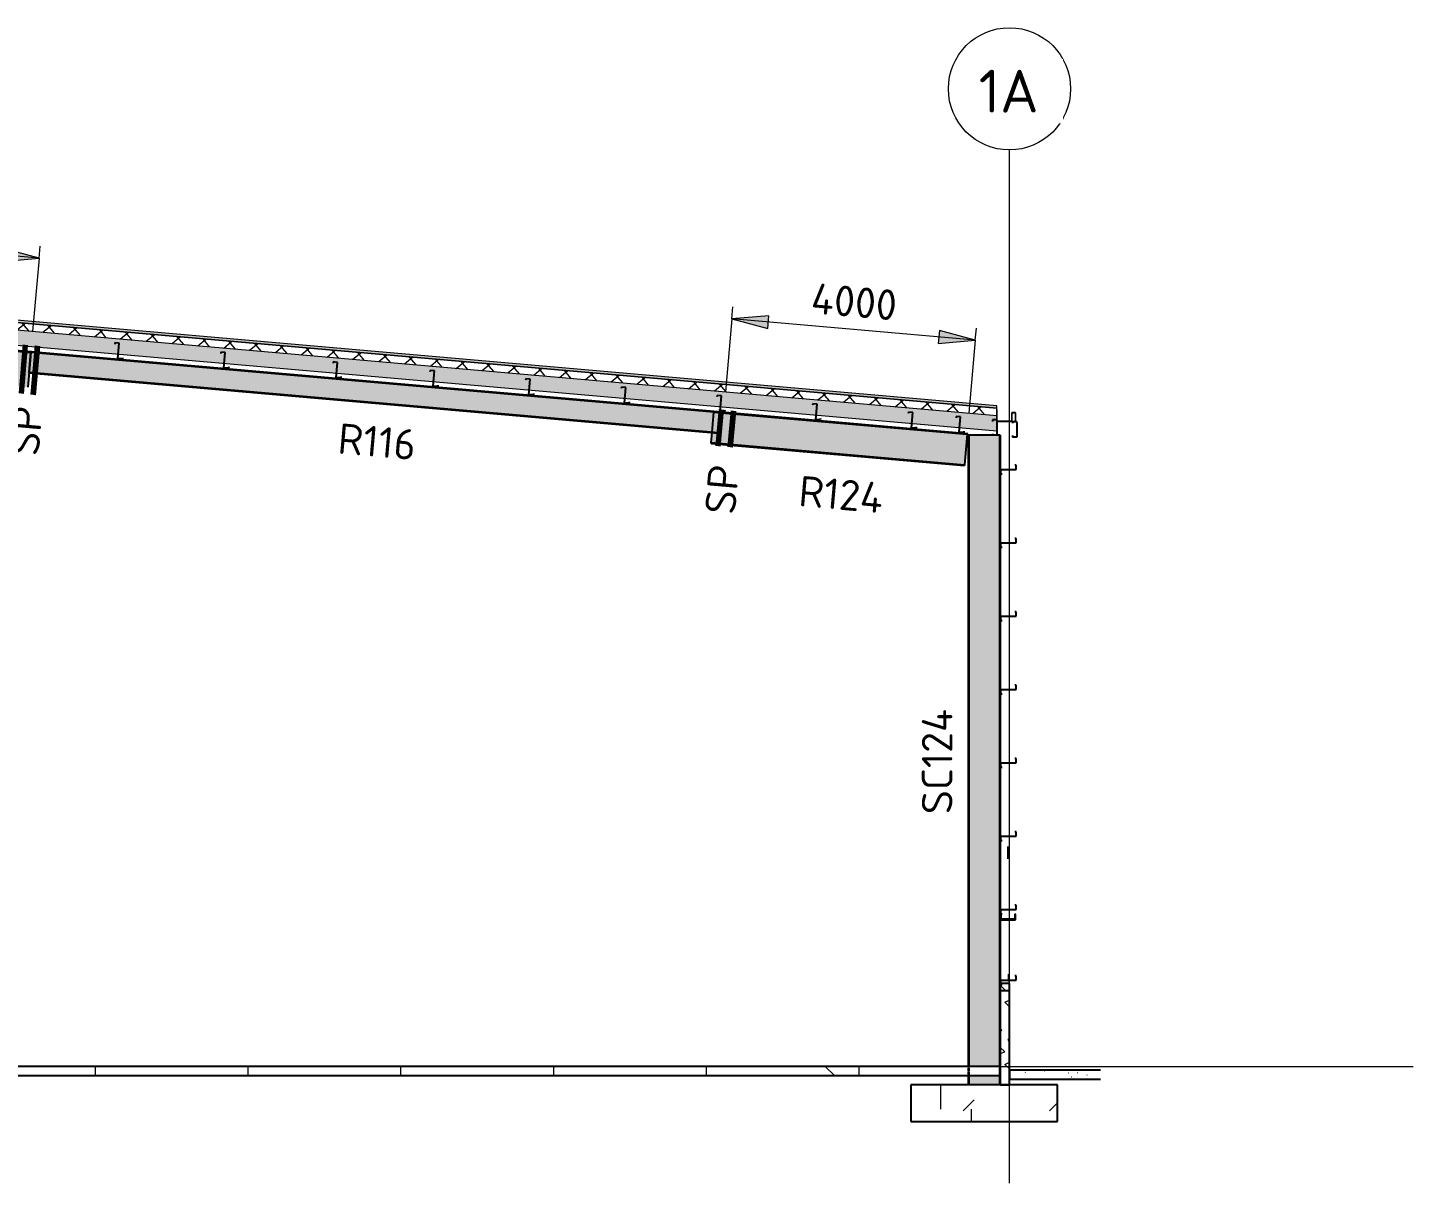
# Model space of a CAD drawing. Header units: millimetres. Extents: x 632 to 546626, y -3890 to 22200.
# Drawn here: x 176402 to 199078, y 3287 to 22200 of the extents above; entities that cross this region are included whole.
import ezdxf

# ---------------------------------------------------------------- set-up
doc = ezdxf.new("R2010")
doc.units = ezdxf.units.MM
for name, pattern in [('Dash', [7, 5, -2]), ('Hidden', [4, 3, -1]), ('Hidden Half', [3, 2, -1])]:
    doc.linetypes.add(name, pattern=pattern)
for name, color, linetype, lineweight in [('A-010-D_DIM', 211, 'Continuous', 13), ('A-010-D_DIM-200', 211, 'Continuous', 13), ('A-010-M_LINE', 90, 'Continuous', 13), ('A-200-M_WALL_EXT', 113, 'Continuous', 13), ('A-200-M_WALL_PAT', 111, 'Continuous', 13), ('A-200-MH_WALL', 110, 'Hidden', 13), ('A-230-H-FLOOR', 190, 'Continuous', 13), ('A-230-M_FLOOR', 192, 'Continuous', 13), ('A-270-M_ROOF', 132, 'Continuous', 13), ('S-160-M_FOUND', 171, 'Continuous', 13), ('S-160-MH_FOUND', 171, 'Hidden Half', 13), ('S-280-A_COLUMN', 171, 'Continuous', 18), ('S-280-A_STRUCT_FRAME', 2, 'Continuous', 18), ('S-280-M_COLUMN', 52, 'Continuous', 13), ('S-280-M_STRUCT_FRAME', 12, 'Continuous', 13), ('S-280-MH_COLUMN', 52, 'Hidden Half', 13), ('Z-000-T_TEXT', 131, 'Continuous', 25), ('Z-030-M_GRID', 191, 'Continuous', 13), ('Z-033_T_GRIDREF', 31, 'Continuous', 13), ('Z-230-A_LEVEL', 51, 'Continuous', 13)]:
    doc.layers.add(name, color=color, linetype=linetype, lineweight=lineweight)
doc.styles.add('ISOCPEUR_1', font='isocpeur.ttf', dxfattribs={"height": 700})
doc.styles.add('ISOCPEUR_2', font='isocpeur.ttf', dxfattribs={"height": 500})
doc.dimstyles.new('2_5___Arrow___Transparent', dxfattribs={"dimscale": 304.8, "dimtxt": 497.990588, "dimasz": 1.968504, "dimexe": 0.656168, "dimexo": 1.049869, "dimgap": 0.164042, "dimtad": 1, "dimdec": 0, "dimzin": 0, "dimdsep": 46, "dimtxsty": 'ISOCPEUR_2', "dimsah": 1, "dimcen": 0.09, "dimadec": 0, "dimazin": 0, "dimtfac": 1, "dimtdec": 4, "dimtix": 1, "dimtmove": 0, "dimatfit": 3, "dimfxl": 1, "dimtvp": 1, "dimtolj": 1, "dimtzin": 0, "dimlwd": 18, "dimlwe": 18, "dimarcsym": 2})
pattern_1 = [(50, (177508.74, 0), (728.737, -63.756), [76.2, -838.2]), (355, (177508.74, 0), (-140.97, 764.228), [60.96, -670.56]), (100.451, (177569.5, -5.3), (587.77, 700.467), [64.76, -712.36]), (46.184, (177508.7, 203.2), (1084.316, -168.17), [114.3, -1257.3]), (96.636, (177599.1, 189.2), (949.61, 989.71), [97.14, -1068.54]), (351.184, (177508.7, 203.2), (949.62, 989.7), [91.44, -1005.84]), (21, (177610.34, 152.4), (606.458, -409.06), [76.2, -838.2]), (326, (177610.34, 152.4), (247.208, 736.753), [60.96, -670.56]), (71.451, (177660.9, 118.3), (853.668, 327.685), [64.76, -712.36]), (37.5, (177508.74, 0), (12.3547, 338.22), [6.706, -655.726, 6.706, -674.014, -673.1]), (37.5, (177508.74, 0), (12.3547, 338.22), [-1343.152, 6.706, -666.394]), (7.5, (177508.74, 0), (267.279, 400.722), [6.706, -381.406, 6.706, -640.486, -256.54]), (7.5, (177508.74, 0), (267.279, 400.722), [-1035.304, 6.706, -249.834]), (327.5, (177282.17, 0), (542.3633, -22.9153), [6.706, -247.294, 6.706, -785.774, -1051.56]), (327.5, (177282.17, 0), (542.3633, -22.9153), [-1046.48, 6.706, -1044.854]), (317.5, (177180.57, 0), (592.517, 101.707), [6.706, -323.494, 6.706, -519.582, -746.76]), (317.5, (177180.57, 0), (592.517, 101.707), [-856.488, 6.706, -740.054])]

# ---------------------------------------------------------------- blocks, each defined once
blk = doc.blocks.new('Ridge Capping - Ridge Capping-1882401-S6_501-SECTION A3')
at = {"layer": 'A-270-M_ROOF', "lineweight": 5, "transparency": 33554432}
blk.add_hatch(color=253, dxfattribs=at).paths.add_polyline_path([(4557998, 17716), (4558305, 17743), (4558612, 17716), (4558604, 17720), (4558293, 17745), (4558005, 17720)])
at = {"layer": 'A-270-M_ROOF', "color": 53, "lineweight": 5}
for p, q in [((4557998, 17716), (4558305, 17743)), ((4558005, 17720), (4557998, 17716)), ((4558305, 17746), (4558005, 17720)), ((4558604, 17720), (4558305, 17746)), ((4558305, 17743), (4558612, 17716)), ((4558612, 17716), (4558604, 17720))]:
    blk.add_line(p, q, dxfattribs=at)
blk = doc.blocks.new('25021-APA-ZZ-ZZ-M3-AR-000001_V3_rvt-3-S6_501-SECTION A3')
at = {"layer": 'A-270-M_ROOF', "transparency": 33554432}
for color, points in [(9, [(4578096, 15971), (4578096, 16011), (4558293, 17742), (4538514, 16011), (4538514, 15971), (4558305, 17703), (4577108, 16057)]), (253, [(4538228, 15749), (4538232, 15753), (4538209, 15766), (4538209, 15900), (4538264, 15900), (4538264, 15755), (4538514, 15755), (4538514, 15955), (4538509, 15955), (4538509, 15760), (4538269, 15760), (4538269, 15905), (4538204, 15905), (4538204, 15764)]), (253, [(4578381, 15748), (4578406, 15763), (4578406, 15904), (4578341, 15904), (4578341, 15759), (4578101, 15759), (4578101, 15954), (4578096, 15954), (4578096, 15754), (4578346, 15754), (4578346, 15899), (4578401, 15899), (4578401, 15766), (4578377, 15752)])]:
    blk.add_hatch(color=color, dxfattribs=at).paths.add_polyline_path(points)
at = {"layer": 'A-270-M_ROOF', "lineweight": 5}
h = blk.add_hatch(dxfattribs=at)
h.set_pattern_fill('FP_12', angle=-135, style=0, pattern_type=2)
h.set_pattern_definition([(40, (4563344.53, -4e-06), (-192.8363, 229.8133), []), (130, (4563344.53, -4e-06), (-229.8133, -192.8363), [])])
h.paths.add_polyline_path([(4538514, 15851), (4558305, 17582), (4578096, 15851), (4578096, 15971), (4558293, 17701), (4538514, 15971)])
at = {"layer": 'A-270-M_ROOF', "lineweight": 5, "transparency": 33554432}
blk.add_hatch(color=254, dxfattribs=at).paths.add_polyline_path([(4538514, 15600), (4558305, 17331), (4578096, 15600), (4578096, 15851), (4558293, 17581), (4538514, 15851)])
at = {"layer": 'A-270-M_ROOF', "color": 53, "lineweight": 5}
for p, q in [((4558305, 17743), (4538514, 16011)), ((4558305, 17703), (4538514, 15971)), ((4538514, 15971), (4558305, 17703)), ((4578096, 16011), (4558305, 17743)), ((4578096, 15971), (4558305, 17703)), ((4558305, 17703), (4578096, 15971)), ((4538514, 15851), (4558305, 17582)), ((4558305, 17582), (4578096, 15851)), ((4538514, 15600), (4558305, 17331)), ((4558305, 17331), (4578096, 15600)), ((4538204, 15905), (4538204, 15764)), ((4538269, 15905), (4538204, 15905)), ((4538209, 15766), (4538209, 15900)), ((4538209, 15900), (4538264, 15900)), ((4538264, 15900), (4538264, 15755)), ((4538269, 15760), (4538269, 15905)), ((4538514, 15955), (4538509, 15955)), ((4538509, 15955), (4538509, 15760)), ((4538514, 16011), (4538514, 15971)), ((4538514, 15971), (4538514, 15600)), ((4538514, 15755), (4538514, 15955)), ((4578096, 15971), (4578096, 16011)), ((4578096, 15600), (4578096, 15971)), ((4578101, 15954), (4578096, 15954)), ((4578096, 15954), (4578096, 15754)), ((4578101, 15759), (4578101, 15954)), ((4578406, 15904), (4578341, 15904)), ((4578341, 15904), (4578341, 15759)), ((4578346, 15754), (4578346, 15899)), ((4578346, 15899), (4578401, 15899)), ((4578401, 15899), (4578401, 15766)), ((4578406, 15763), (4578406, 15904)), ((4538204, 15764), (4538228, 15749)), ((4538232, 15753), (4538209, 15766)), ((4538228, 15749), (4538232, 15753)), ((4538264, 15755), (4538514, 15755)), ((4538509, 15760), (4538269, 15760)), ((4578096, 15754), (4578346, 15754)), ((4578341, 15759), (4578101, 15759)), ((4578401, 15766), (4578377, 15752)), ((4578377, 15752), (4578381, 15748)), ((4578381, 15748), (4578406, 15763))]:
    blk.add_line(p, q, dxfattribs=at)
blk.add_blockref('Ridge Capping - Ridge Capping-1882401-S6_501-SECTION A3', (0, 0), dxfattribs=at)
blk = doc.blocks.new('NRP_Framing-Steel-Purlin C - G946 - EC250-24-4105986-S6_501-SECTION A3')
at = {"layer": 'S-280-M_STRUCT_FRAME', "color": 1, "lineweight": 25}
blk.add_line((4578280, 8800), (4578280, 8597), dxfattribs=at)
blk.add_line((4578280, 8800), (4578280, 8597), dxfattribs=at)
blk = doc.blocks.new('NRP_Framing-Steel-PFC - B308 - 250PFC-4014865-S6_501-SECTION A3')
at = {"layer": 'S-280-M_STRUCT_FRAME', "linetype": 'Dash', "lineweight": 25}
blk.add_hatch(color=256, dxfattribs=at).paths.add_polyline_path([(4578405, 7600), (4578405, 7690), (4578390, 7690), (4578390, 7608), (4578170, 7608), (4578170, 7690), (4578155, 7690), (4578155, 7600)])
at = {"layer": 'S-280-M_STRUCT_FRAME', "lineweight": 25}
for p, q in [((4578170, 7690), (4578155, 7690)), ((4578155, 7690), (4578155, 7600)), ((4578155, 7600), (4578405, 7600)), ((4578170, 7608), (4578170, 7690)), ((4578390, 7608), (4578170, 7608)), ((4578405, 7690), (4578390, 7690)), ((4578390, 7690), (4578390, 7608)), ((4578405, 7600), (4578405, 7690))]:
    blk.add_line(p, q, dxfattribs=at)
blk = doc.blocks.new('NRP_Framing-Steel-Purlin C - G946 - EC250-24-4111447-S6_501-SECTION A3')
at = {"layer": 'S-280-M_STRUCT_FRAME', "color": 1, "lineweight": 25}
for p, q in [((4578354, 15751), (4578354, 15727)), ((4578427, 15751), (4578354, 15751)), ((4578427, 15751), (4578427, 15501)), ((4578354, 15525), (4578354, 15501)), ((4578427, 15501), (4578354, 15501))]:
    blk.add_line(p, q, dxfattribs=at)
blk = doc.blocks.new('NRP_Framing-Steel-Purlin Z - G914 - EZ250-15-4112850-S6_501-SECTION A3')
at = {"layer": 'S-280-M_STRUCT_FRAME', "color": 150, "lineweight": 25}
for p, q in [((4578165, 14969), (4578415, 14969)), ((4578165, 14893), (4578165, 14969)), ((4578165, 14969), (4578415, 14969)), ((4578165, 14893), (4578165, 14969)), ((4578415, 15040), (4578395, 15040)), ((4578415, 15040), (4578395, 15040)), ((4578415, 14969), (4578415, 15040)), ((4578415, 14969), (4578415, 15040)), ((4578184, 14893), (4578165, 14893)), ((4578184, 14893), (4578165, 14893))]:
    blk.add_line(p, q, dxfattribs=at)
blk = doc.blocks.new('NRP_Framing-Steel-Purlin Z - G914 - EZ250-15-4130036-S6_501-SECTION A3')
at = {"layer": 'S-280-M_STRUCT_FRAME', "color": 150, "lineweight": 25}
blk.add_line((4578290, 6710), (4578290, 6589), dxfattribs=at)
blk = doc.blocks.new('NRP_Foundation-Pad Footing Fibre _v2_ - PF2 -2400 x 2000 x 600d-V34-S6_501-SECTION A3')
at = {"layer": 'S-160-M_FOUND'}
h = blk.add_hatch(dxfattribs=at)
h.set_pattern_fill('FP_15', color=256, style=0, pattern_type=2)
h.set_pattern_definition([(45, (4563344.5, 0), (-1414.214, 0), [750, -3000]), (45, (4564344.5, 1000), (-1414.214, 0), [750, -3000]), (45, (4565344.5, -300), (-1414.214, 0), [250, -2000]), (90, (4565344.53, 500), (-500, 500), [500, -2000]), (315, (4565344.5, 1000), (0, 2828.43), [500, -3000]), (0, (4564344.5, 1000), (2000, 2000), [300, -1000]), (0, (4561844.5, 2000), (2000, 2000), [300, -2000])])
h.paths.add_polyline_path([(4579091, 4300), (4579091, 4900), (4576691, 4900), (4576691, 4300)])
at = {"layer": 'S-160-M_FOUND', "lineweight": 25}
for p, q in [((4579091, 4900), (4576691, 4900)), ((4576691, 4900), (4576691, 4300)), ((4579091, 4300), (4579091, 4900)), ((4576691, 4300), (4579091, 4300))]:
    blk.add_line(p, q, dxfattribs=at)
blk = doc.blocks.new('NRP_Framing-Steel-Purlin Z - P916 - EZ250-24-V38-S6_501-SECTION A3')
at = {"layer": 'S-280-M_STRUCT_FRAME', "color": 1, "lineweight": 25}
for p, q in [((4567236, 16708), (4567236, 16707)), ((4567236, 16708), (4567236, 16707)), ((4567298, 16598), (4567298, 16598)), ((4567364, 16489), (4567364, 16488)), ((4567364, 16489), (4567364, 16488))]:
    blk.add_line(p, q, dxfattribs=at)
at = {"layer": 'S-280-M_STRUCT_FRAME', "color": 1, "linetype": 'Dash', "lineweight": 25}
blk.add_line((4567298, 16598), (4567298, 16598), dxfattribs=at)
blk = doc.blocks.new('NRP_Framing-Steel-Purlin Z - P915 - EZ250-19-V40-S6_501-SECTION A3')
at = {"layer": 'S-280-M_STRUCT_FRAME', "color": 92, "lineweight": 25}
for p, q in [((4567238, 16729), (4567236, 16708)), ((4567238, 16729), (4567236, 16708)), ((4567309, 16723), (4567238, 16729)), ((4567309, 16723), (4567238, 16729)), ((4567287, 16474), (4567309, 16723)), ((4567287, 16474), (4567309, 16723)), ((4567298, 16599), (4567298, 16599)), ((4567362, 16467), (4567287, 16474)), ((4567362, 16467), (4567287, 16474)), ((4567364, 16488), (4567362, 16467)), ((4567364, 16488), (4567362, 16467))]:
    blk.add_line(p, q, dxfattribs=at)
at = {"layer": 'S-280-M_STRUCT_FRAME', "color": 92, "linetype": 'Dash', "lineweight": 25}
blk.add_line((4567298, 16599), (4567298, 16599), dxfattribs=at)
blk = doc.blocks.new('NRP_Framing-Steel-Purlin Z - P914 - EZ250-15-V43-S6_501-SECTION A3')
at = {"layer": 'S-280-M_STRUCT_FRAME', "color": 150, "lineweight": 25}
blk.add_line((4558517, 17367), (4558517, 17367), dxfattribs=at)
at = {"layer": 'S-280-M_STRUCT_FRAME', "color": 150, "linetype": 'Dash', "lineweight": 25}
blk.add_line((4558517, 17367), (4558517, 17367), dxfattribs=at)
blk = doc.blocks.new('NRP_Framing-Steel-Purlin Z - P914 - EZ250-15-V44-S6_501-SECTION A3')
at = {"layer": 'S-280-M_STRUCT_FRAME', "color": 150, "lineweight": 25}
for p, q in [((4558457, 17497), (4558456, 17477)), ((4558457, 17497), (4558456, 17477)), ((4558528, 17491), (4558457, 17497)), ((4558528, 17491), (4558457, 17497)), ((4558506, 17242), (4558528, 17491)), ((4558506, 17242), (4558528, 17491)), ((4558582, 17236), (4558506, 17242)), ((4558582, 17236), (4558506, 17242)), ((4558517, 17367), (4558517, 17367)), ((4558584, 17255), (4558582, 17236)), ((4558584, 17255), (4558582, 17236))]:
    blk.add_line(p, q, dxfattribs=at)
at = {"layer": 'S-280-M_STRUCT_FRAME', "color": 150, "linetype": 'Dash', "lineweight": 25}
blk.add_line((4558517, 17367), (4558517, 17367), dxfattribs=at)
blk = doc.blocks.new('NRP_Framing-Steel-Purlin C - P946 - EC250-24-4032700-S6_501-SECTION A3')
at = {"layer": 'S-280-M_STRUCT_FRAME', "color": 1, "lineweight": 25}
for p, q in [((4578027, 15780), (4578027, 15756)), ((4578100, 15780), (4578027, 15780)), ((4578079, 15655), (4578079, 15655)), ((4578100, 15780), (4578100, 15530)), ((4578027, 15554), (4578027, 15530)), ((4578100, 15530), (4578027, 15530))]:
    blk.add_line(p, q, dxfattribs=at)
at = {"layer": 'S-280-M_STRUCT_FRAME', "color": 1, "linetype": 'Dash', "lineweight": 25}
blk.add_line((4578079, 15655), (4578079, 15655), dxfattribs=at)
blk = doc.blocks.new('NRP_Framing-Steel-Purlin Z - G914 - EZ250-15-4130023-S6_501-SECTION A3')
at = {"layer": 'S-280-M_STRUCT_FRAME', "color": 150, "lineweight": 25}
for p, q in [((4578165, 6609), (4578415, 6609)), ((4578165, 6558), (4578165, 6609)), ((4578415, 6680), (4578395, 6680)), ((4578415, 6609), (4578415, 6680))]:
    blk.add_line(p, q, dxfattribs=at)
at = {"layer": 'S-280-M_STRUCT_FRAME', "color": 150, "linetype": 'Dash', "lineweight": 25}
for p, q in [((4578165, 6533), (4578165, 6558)), ((4578184, 6533), (4578165, 6533))]:
    blk.add_line(p, q, dxfattribs=at)
blk = doc.blocks.new('Grid - NRP_Grid-Head-320187-S6_501-SECTION A3')
at = {"layer": 'Z-033_T_GRIDREF'}
blk.add_circle((4578305, 21200), 1000, dxfattribs=at)
blk = doc.blocks.new('DIMBLOCK8-S6_501-SECTION A3')
at = {"layer": 'A-010-D_DIM-200', "lineweight": 18}
for points in [[(187926, 17434), (188514, 17277), (188533, 17487)], [(191910, 17086), (191322, 17243), (191303, 17032)]]:
    blk.add_hatch(color=256, dxfattribs=at).paths.add_polyline_path(points)
for p, q in [((187926, 17434), (187943, 17633)), ((188533, 17487), (187926, 17434)), ((188514, 17277), (188533, 17487)), ((187926, 17434), (187821, 16238)), ((191910, 17086), (187926, 17434)), ((187926, 17434), (188514, 17277)), ((191322, 17243), (191303, 17032)), ((191910, 17086), (191322, 17243)), ((191910, 17086), (191928, 17285)), ((191303, 17032), (191910, 17086)), ((191910, 17086), (191806, 15889))]:
    blk.add_line(p, q, dxfattribs=at)
at = {"layer": 'A-010-D_DIM-200', "color": 0, "lineweight": 18, "insert": (189249, 18024), "char_height": 500, "width": 1758.29, "attachment_point": 1, "rotation": 355, "line_spacing_factor": 1.149209, "style": 'ISOCPEUR_2'}
blk.add_mtext('4000', dxfattribs=at)
blk = doc.blocks.new('DIMBLOCK11-S6_501-SECTION A3')
at = {"layer": 'A-010-D_DIM-200', "lineweight": 18}
for points in [[(172602, 18775), (173191, 18617), (173209, 18828)], [(176587, 18426), (175998, 18584), (175980, 18373)]]:
    blk.add_hatch(color=256, dxfattribs=at).paths.add_polyline_path(points)
for p, q in [((172602, 18775), (172620, 18974)), ((173209, 18828), (172602, 18775)), ((173191, 18617), (173209, 18828)), ((172602, 18775), (172497, 17579)), ((176587, 18426), (172602, 18775)), ((172602, 18775), (173191, 18617)), ((176587, 18426), (176604, 18625)), ((175998, 18584), (175980, 18373)), ((175980, 18373), (176587, 18426)), ((176587, 18426), (175998, 18584)), ((176587, 18426), (176482, 17230))]:
    blk.add_line(p, q, dxfattribs=at)
at = {"layer": 'A-010-D_DIM-200', "color": 0, "lineweight": 18, "insert": (173926, 19365), "char_height": 500, "width": 1758.29, "attachment_point": 1, "rotation": 355, "line_spacing_factor": 1.149209, "style": 'ISOCPEUR_2'}
blk.add_mtext('4000', dxfattribs=at)
blk = doc.blocks.new('NRP_Splice _v3_ - NRP_Splice-3927024-S6_501-SECTION A3')
at = {"layer": 'Z-000-T_TEXT', "lineweight": 70}
for p, q in [((4573586, 15949), (4573534, 15351)), ((4573586, 15949), (4573534, 15351)), ((4573786, 15931), (4573733, 15334)), ((4573733, 15334), (4573786, 15931))]:
    blk.add_line(p, q, dxfattribs=at)
blk = doc.blocks.new('NRP_Splice _v3_ - NRP_Splice-3927285-S6_501-SECTION A3')
at = {"layer": 'Z-000-T_TEXT', "lineweight": 70}
for p, q in [((4562198, 17008), (4562129, 16212)), ((4562198, 17008), (4562129, 16212)), ((4562398, 16991), (4562328, 16194)), ((4562328, 16194), (4562398, 16991))]:
    blk.add_line(p, q, dxfattribs=at)

msp = doc.modelspace()

# ---------------------------------------------------------------- hatches: boundary and pattern name
at = {"layer": 'A-200-M_WALL_PAT'}
h = msp.add_hatch(dxfattribs=at)
h.set_pattern_fill('FP_17', color=250, angle=116.56505, style=0, pattern_type=2)
h.set_pattern_definition([(296.565, (177762.74, 152.4), (5e-05, 1016), [113.59, -2158.253]), (33.69, (177813.5, 50.8), (7e-05, 1016), [183.16, -3480.08]), (33.69, (178829.5, 50.8), (7e-05, 1016), [183.16, -3480.08]), (33.69, (179845.5, 50.8), (7e-05, 1016), [183.16, -3480.08]), (116.565, (177965.94, 152.4), (5e-05, 1016), [113.59, -2158.253]), (213.69, (177915.1, 254), (7e-05, 1016), [183.16, -3480.08]), (213.69, (178931.1, 254), (7e-05, 1016), [183.16, -3480.08]), (213.69, (179947.1, 254), (7e-05, 1016), [183.16, -3480.08]), (26.565, (178169.1, 152.4), (5e-05, 1016), [227.19, -2044.66]), (26.565, (179185.1, 152.4), (5e-05, 1016), [227.19, -2044.66]), (270, (178372.3, 254), (1016, 0.0009), [101.6, -914.4]), (225, (178372.34, 152.4), (-0.002, 1016), [143.684, -1293.16]), (135, (178270.74, 50.8), (-0.0009, 1016), [143.684, -1293.16]), (288.435, (177965.94, 457.2), (-0.002, 1015.9997), [160.644, -3052.23]), (18.435, (178016.7, 304.8), (-0.002, 1016), [160.64, -3052.23]), (18.435, (179032.7, 304.8), (-0.002, 1016), [160.64, -3052.23]), (18.435, (180048.7, 304.8), (-0.002, 1016), [160.64, -3052.23]), (135, (178169.14, 355.6), (-0.0009, 1016), [143.684, -1293.16]), (180, (178067.5, 457.2), (0.0009, -1016), [101.6, -914.4]), (251.565, (177711.94, 711.2), (0.0004, 1015.9997), [160.644, -3052.23]), (315, (177661.14, 558.8), (-0.0009, 1016), [143.684, -1293.157]), (71.565, (177762.74, 457.2), (0.0004, 1015.9997), [160.644, -3052.23]), (135, (177813.54, 609.6), (-0.0009, 1016), [143.684, -1293.157]), (225, (178118.34, 711.2), (-0.002, 1016), [143.684, -1293.16]), (123.69, (178016.74, 609.6), (7e-05, 1016), [183.16, -3480.08]), (123.69, (179032.74, 609.6), (7e-05, 1016), [183.16, -3480.08]), (26.565, (177915.1, 762), (5e-05, 1016), [113.59, -2158.25]), (26.565, (178931.1, 762), (5e-05, 1016), [113.59, -2158.25]), (315, (178016.74, 812.8), (-0.0009, 1016), [143.684, -1293.16]), (213.69, (178473.9, 965.2), (7e-05, 1016), [183.16, -3480.08]), (213.69, (179489.9, 965.2), (7e-05, 1016), [183.16, -3480.08]), (213.69, (180505.9, 965.2), (7e-05, 1016), [183.16, -3480.08]), (296.565, (178321.54, 863.6), (5e-05, 1016), [113.59, -2158.253]), (45, (178372.34, 762), (-0.0009, 1016), [143.684, -1293.16]), (90, (178473.9, 863.6), (-1016, -0.0009), [101.6, -914.4]), (213.69, (178016.7, 1016), (7e-05, 1016), [183.16, -3480.08]), (213.69, (179032.7, 1016), (7e-05, 1016), [183.16, -3480.08]), (213.69, (180048.7, 1016), (7e-05, 1016), [183.16, -3480.08]), (315, (177864.34, 914.4), (-0.0009, 1016), [71.84, -1365]), (26.565, (177915.1, 863.6), (5e-05, 1016), [113.59, -2158.25]), (26.565, (178931.1, 863.6), (5e-05, 1016), [113.59, -2158.25]), (90, (178016.7, 914.4), (-1016, -0.0009), [101.6, -914.4]), (333.435, (177610.3, 965.2), (-0.002, 1016), [113.59, -2158.25]), (333.435, (178626.3, 965.2), (-0.002, 1016), [113.59, -2158.25]), (243.435, (177711.94, 914.4), (-0.002, 1016), [113.59, -2158.253]), (161.565, (177661.1, 812.8), (0.0004, 1016), [160.64, -3052.23]), (161.565, (178677.1, 812.8), (0.0004, 1016), [160.64, -3052.23]), (161.565, (179693.1, 812.8), (0.0004, 1016), [160.64, -3052.23]), (45, (177508.74, 863.6), (-0.0009, 1016), [143.684, -1293.157]), (26.565, (177559.5, -9e-05), (5e-05, 1016), [113.59, -2158.25]), (26.565, (178575.5, -0.0001), (5e-05, 1016), [113.59, -2158.25]), (116.565, (177661.14, 50.8), (5e-05, 1016), [113.59, -2158.253]), (206.565, (177610.3, 152.4), (5e-05, 1016), [113.59, -2158.25]), (206.565, (178626.3, 152.4), (5e-05, 1016), [113.59, -2158.25]), (296.565, (177508.74, 101.6), (5e-05, 1016), [113.59, -2158.253]), (14.036, (178270.7, 457.2), (0.003, 1016), [209.45, -3979.62]), (14.036, (179286.7, 457.2), (0.003, 1016), [209.45, -3979.62]), (14.036, (180302.7, 457.2), (0.003, 1016), [209.45, -3979.62]), (14.036, (181318.7, 457.2), (0.003, 1016), [209.45, -3979.62]), (135, (178473.94, 508), (-0.0009, 1016), [143.684, -1293.16]), (198.435, (178372.3, 609.6), (-0.002, 1016), [160.64, -3052.23]), (198.435, (179388.3, 609.6), (-0.002, 1016), [160.64, -3052.23]), (198.435, (180404.3, 609.6), (-0.002, 1016), [160.64, -3052.23]), (296.565, (178219.94, 558.8), (5e-05, 1016), [113.59, -2158.253]), (333.435, (177559.5, 304.8), (-0.002, 1016), [113.59, -2158.25]), (333.435, (178575.5, 304.8), (-0.002, 1016), [113.59, -2158.25]), (45, (177661.14, 254), (-0.0009, 1016), [71.84, -1365]), (116.565, (177711.94, 304.8), (5e-05, 1016), [113.59, -2158.253]), (225, (177661.14, 406.4), (-0.002, 1016), [143.684, -1293.157])])
h.paths.add_polyline_path([(192468.8, 4900), (192468.8, 6558.2), (192318.8, 6558.2), (192318.8, 4900)])
at = {"layer": 'A-230-H-FLOOR'}
h = msp.add_hatch(dxfattribs=at)
h.set_pattern_fill('FP_15', color=256, style=0, pattern_type=2)
h.set_pattern_definition([(45, (177508.7, 0), (-1414.214, 0), [750, -3000]), (45, (178508.7, 1000), (-1414.214, 0), [750, -3000]), (45, (179508.7, -300), (-1414.214, 0), [250, -2000]), (90, (179508.74, 500), (-500, 500), [500, -2000]), (315, (179508.7, 1000), (0, 2828.43), [500, -3000]), (0, (178508.7, 1000), (2000, 2000), [300, -1000]), (0, (176008.7, 2000), (2000, 2000), [300, -2000])])
h.paths.add_polyline_path([(188584.2, 5050), (192318.8, 5050), (192318.8, 5200), (152618.8, 5200), (152618.8, 5050), (183208.5, 5050)])
h = msp.add_hatch(dxfattribs=at)
h.set_pattern_fill('FP_16', color=256, style=0, pattern_type=2)
h.set_pattern_definition(pattern_1)
h.paths.add_polyline_path([(193959.8, 5140), (192468.8, 5140), (192468.8, 4990), (193959.8, 4990)])
h = msp.add_hatch(dxfattribs=at)
h.set_pattern_fill('FP_16', color=256, style=0, pattern_type=2)
h.set_pattern_definition(pattern_1)
h.paths.add_polyline_path([(193959.8, 5140), (192468.8, 5140), (192468.8, 4990), (193959.8, 4990)])
at = {"layer": 'S-280-M_COLUMN', "lineweight": 5}
h = msp.add_hatch(color=256, dxfattribs=at)
h.paths.add_polyline_path([(191803.8, 4900), (191803.8, 5050), (191790.6, 5050), (191790.6, 4900)])
h.paths.add_polyline_path([(191790.6, 5200), (191803.8, 5200), (191803.8, 15532.3), (191790.6, 15532.3), (191790.6, 6891.8)])
h = msp.add_hatch(color=256, dxfattribs=at)
h.paths.add_polyline_path([(191810.8, 4900), (191817.8, 4900), (191817.8, 5050), (191803.8, 5050), (191805.7, 4900), (191809.8, 4900)])
h.paths.add_polyline_path([(191808.1, 5200), (191817.8, 5200), (191817.8, 15532.3), (191803.8, 15532.3), (191805.7, 5200), (191806.3, 5200)])
h = msp.add_hatch(color=256, dxfattribs=at)
h.paths.add_polyline_path([(192291.6, 4900), (192291.6, 5050), (191817.8, 5050), (191817.8, 4900)])
h.paths.add_polyline_path([(191817.8, 5200), (192291.6, 5200), (192291.6, 15532.3), (191817.8, 15532.3), (191817.8, 6891.8)])
h = msp.add_hatch(color=256, dxfattribs=at)
h.paths.add_polyline_path([(192303.1, 4900), (192305.6, 4900), (192303.7, 5050), (192291.6, 5050), (192291.6, 4900), (192301.5, 4900)])
h.paths.add_polyline_path([(192301.2, 5200), (192305.6, 5200), (192303.3, 15532.3), (192291.6, 15532.3), (192291.9, 5200), (192301.1, 5200)])
h = msp.add_hatch(color=256, dxfattribs=at)
h.paths.add_polyline_path([(192318.8, 4900), (192318.8, 5050), (192305.6, 5050), (192305.6, 4900)])
h.paths.add_polyline_path([(192318.8, 5200), (192318.8, 15532.3), (192305.6, 15532.3), (192305.6, 5200)])
at = {"layer": 'S-280-M_STRUCT_FRAME', "lineweight": 5}
for points in [[(176452, 16886.4), (176453.3, 16901.2), (172468.8, 17249.8), (172468.8, 17234.9), (175145, 17000.8)], [(176402.1, 16316.2), (176452, 16886.4), (172468.8, 17234.9), (172468.8, 16660.3), (175145, 16426.2)], [(187602.7, 15582.1), (187631.4, 15913.5), (176452.8, 16891.5), (176423.8, 16560.2), (187587.6, 15583.4)], [(187631.7, 15913.5), (187631.4, 15923.2), (176453.6, 16901.1), (176453.3, 16891.4), (187631.4, 15913.5)], [(187700.9, 15563.8), (187701.7, 15573.5), (176423.8, 16560.2), (176422.9, 16550.5), (187631.4, 15569.9)], [(191734.8, 15047.3), (191778.5, 15547.1), (187631.4, 15910), (187602.7, 15582.1), (187701.7, 15573.5), (187700.9, 15563.8), (187601.8, 15572.5), (187587.6, 15410.1), (191272, 15087.7)], [(191778.5, 15547.1), (191779.7, 15560.3), (187632.5, 15923.1), (187631.4, 15910), (191272, 15591.5)], [(191733.6, 15034.1), (191734.8, 15047.3), (187587.6, 15410.1), (187586.5, 15396.9), (191272, 15074.5)]]:
    msp.add_hatch(color=256, dxfattribs=at).paths.add_polyline_path(points)

# ---------------------------------------------------------------- linework, layer by layer
at = {"layer": 'A-010-M_LINE', "lineweight": 25}
for p, q in [((176453.5, 16901.2), (176454.4, 16911.1)), ((187792.2, 15909.2), (187793.1, 15919.1)), ((191777, 15560.5), (191777.9, 15570.5))]:
    msp.add_line(p, q, dxfattribs=at)
at = {"layer": 'A-200-M_WALL_EXT', "lineweight": 25}
for p, q in [((192468.8, 6558.2), (192318.8, 6558.2)), ((192318.8, 6558.2), (192318.8, 4900)), ((192468.8, 4900), (192468.8, 6558.2)), ((192318.8, 4900), (192468.8, 4900))]:
    msp.add_line(p, q, dxfattribs=at)
at = {"layer": 'A-200-MH_WALL', "lineweight": 25}
msp.add_line((192318.8, 6440), (192468.8, 6440), dxfattribs=at)
at = {"layer": 'A-230-M_FLOOR', "lineweight": 25}
for p, q in [((192318.8, 5200), (152618.8, 5200)), ((152618.8, 5050), (192318.8, 5050)), ((192318.8, 5050), (192318.8, 5200)), ((193959.8, 5140), (192468.8, 5140)), ((192468.8, 5140), (192468.8, 4990)), ((192468.8, 4990), (193959.8, 4990))]:
    msp.add_line(p, q, dxfattribs=at)
at = {"layer": 'S-280-M_COLUMN', "lineweight": 25}
for p, q in [((191790.6, 15532.3), (191790.6, 5200)), ((191803.8, 15532.3), (191790.6, 15532.3)), ((191803.8, 15532.3), (191803.8, 5200)), ((191817.8, 15532.3), (191803.8, 15532.3)), ((192291.6, 15532.3), (191817.8, 15532.3)), ((192305.6, 15532.3), (192291.6, 15532.3)), ((192305.6, 15532.3), (192305.6, 5200)), ((192318.8, 15532.3), (192305.6, 15532.3)), ((192318.8, 15532.3), (192318.8, 7690)), ((192318.8, 7600), (192318.8, 6558.2)), ((191790.6, 5050), (191790.6, 4900)), ((191803.8, 5050), (191803.8, 4900)), ((192305.6, 5050), (192305.6, 4900))]:
    msp.add_line(p, q, dxfattribs=at)
at = {"layer": 'S-280-M_STRUCT_FRAME', "lineweight": 25}
for p, q in [((172468.8, 17249.8), (176453.3, 16901.2)), ((172468.8, 17234.9), (176452, 16886.4)), ((176452, 16886.4), (176402.1, 16316.2)), ((176423.8, 16560.2), (176452.8, 16891.5)), ((176453.3, 16901.2), (176452, 16886.4)), ((176452.8, 16891.5), (176453.6, 16901.1)), ((176452.8, 16891.5), (187631.7, 15913.5)), ((176453.6, 16901.1), (187632.5, 15923.1)), ((176422.9, 16550.5), (176423.8, 16560.2)), ((176423.8, 16560.2), (187701.7, 15573.5)), ((176422.9, 16550.5), (187700.9, 15563.8)), ((187602.7, 15582.1), (187631.4, 15910)), ((187631.4, 15910), (187632.5, 15923.1)), ((187631.4, 15910), (191778.5, 15547.1)), ((187632.5, 15923.1), (191779.7, 15560.3)), ((187587.6, 15410.1), (187601.8, 15572.5)), ((187701.7, 15573.5), (187700.9, 15563.8)), ((191778.5, 15547.1), (191734.8, 15047.3)), ((191779.7, 15560.3), (191778.5, 15547.1)), ((187586.5, 15396.9), (187587.6, 15410.1)), ((187586.5, 15396.9), (191733.6, 15034.1)), ((187587.6, 15410.1), (191734.8, 15047.3)), ((191734.8, 15047.3), (191733.6, 15034.1))]:
    msp.add_line(p, q, dxfattribs=at)
at = {"layer": 'S-280-M_STRUCT_FRAME', "linetype": 'Dash', "lineweight": 25}
for p, q in [((187631.7, 15913.5), (187730.7, 15904.8)), ((187730.7, 15904.8), (187701.7, 15573.5)), ((187731.5, 15914.5), (187730.7, 15904.8)), ((187601.8, 15572.5), (187602.7, 15582.1))]:
    msp.add_line(p, q, dxfattribs=at)
at = {"layer": 'S-280-MH_COLUMN', "lineweight": 25}
for p, q in [((191790.6, 5200), (191790.6, 5050)), ((191803.8, 5200), (191803.8, 5050)), ((192305.6, 5200), (192305.6, 5050))]:
    msp.add_line(p, q, dxfattribs=at)
at = {"layer": 'Z-030-M_GRID'}
msp.add_line((192468.8, 3286.9), (192468.8, 20200), dxfattribs=at)
at = {"layer": 'Z-230-A_LEVEL'}
msp.add_line((145838.2, 5200), (199077.5, 5200), dxfattribs=at)

# ---------------------------------------------------------------- block references
at = {"color": 10, "lineweight": 5}
msp.add_blockref('25021-APA-ZZ-ZZ-M3-AR-000001_V3_rvt-3-S6_501-SECTION A3', (-4385835.8, 0), dxfattribs=at)
at = {"layer": 'S-160-MH_FOUND', "lineweight": 25}
msp.add_blockref('NRP_Foundation-Pad Footing Fibre _v2_ - PF2 -2400 x 2000 x 600d-V34-S6_501-SECTION A3', (-4385835.8, 0), dxfattribs=at)
at = {"layer": 'S-280-M_STRUCT_FRAME', "color": 150, "linetype": 'Dash', "lineweight": 25}
for name, p in [('NRP_Framing-Steel-Purlin Z - P914 - EZ250-15-V44-S6_501-SECTION A3', (-4380628.5, -455.6)), ('NRP_Framing-Steel-Purlin Z - P914 - EZ250-15-V43-S6_501-SECTION A3', (-4380628.5, -455.6)), ('NRP_Framing-Steel-Purlin Z - P914 - EZ250-15-V44-S6_501-SECTION A3', (-4378892.7, -607.4)), ('NRP_Framing-Steel-Purlin Z - P914 - EZ250-15-V43-S6_501-SECTION A3', (-4378892.7, -607.4)), ('NRP_Framing-Steel-Purlin Z - G914 - EZ250-15-4130023-S6_501-SECTION A3', (-4385835.8, 0))]:
    msp.add_blockref(name, p, dxfattribs=at)
at = {"layer": 'S-280-M_STRUCT_FRAME', "color": 1, "linetype": 'Dash', "lineweight": 25}
for name, p in [('NRP_Framing-Steel-Purlin Z - P916 - EZ250-24-V38-S6_501-SECTION A3', (-4385835.8, 0)), ('NRP_Framing-Steel-Purlin Z - P916 - EZ250-24-V38-S6_501-SECTION A3', (-4384250.4, -138.7)), ('NRP_Framing-Steel-Purlin Z - P916 - EZ250-24-V38-S6_501-SECTION A3', (-4382685, -275.7)), ('NRP_Framing-Steel-Purlin Z - P916 - EZ250-24-V38-S6_501-SECTION A3', (-4381119.6, -412.6)), ('NRP_Framing-Steel-Purlin Z - P916 - EZ250-24-V38-S6_501-SECTION A3', (-4379554.2, -549.6)), ('NRP_Framing-Steel-Purlin Z - P916 - EZ250-24-V38-S6_501-SECTION A3', (-4377988.8, -686.5)), ('NRP_Framing-Steel-Purlin Z - P916 - EZ250-24-V38-S6_501-SECTION A3', (-4376423.3, -823.5)), ('NRP_Framing-Steel-Purlin Z - P916 - EZ250-24-V38-S6_501-SECTION A3', (-4375640.6, -892)), ('NRP_Framing-Steel-Purlin C - P946 - EC250-24-4032700-S6_501-SECTION A3', (-4385835.8, 0))]:
    msp.add_blockref(name, p, dxfattribs=at)
at = {"layer": 'S-280-M_STRUCT_FRAME', "color": 92, "linetype": 'Dash', "lineweight": 25}
for p in [(-4385835.8, 0), (-4384250.4, -138.7), (-4382685, -275.7), (-4381119.6, -412.6), (-4379554.2, -549.6), (-4377988.8, -686.5), (-4376423.3, -823.5), (-4375640.6, -892)]:
    msp.add_blockref('NRP_Framing-Steel-Purlin Z - P915 - EZ250-19-V40-S6_501-SECTION A3', p, dxfattribs=at)
at = {"layer": 'S-280-M_STRUCT_FRAME', "color": 1, "lineweight": 25}
for name, p in [('NRP_Framing-Steel-Purlin C - G946 - EC250-24-4111447-S6_501-SECTION A3', (-4385835.8, 0)), ('NRP_Framing-Steel-Purlin C - G946 - EC250-24-4111447-S6_501-SECTION A3', (-4385835.7, 0)), ('NRP_Framing-Steel-Purlin C - G946 - EC250-24-4105986-S6_501-SECTION A3', (-4385835.8, 0))]:
    msp.add_blockref(name, p, dxfattribs=at)
at = {"layer": 'S-280-M_STRUCT_FRAME', "color": 150, "lineweight": 25}
for name, p in [('NRP_Framing-Steel-Purlin Z - G914 - EZ250-15-4112850-S6_501-SECTION A3', (-4385835.8, 0)), ('NRP_Framing-Steel-Purlin Z - G914 - EZ250-15-4112850-S6_501-SECTION A3', (-4385835.8, -1200)), ('NRP_Framing-Steel-Purlin Z - G914 - EZ250-15-4112850-S6_501-SECTION A3', (-4385835.8, -2400)), ('NRP_Framing-Steel-Purlin Z - G914 - EZ250-15-4112850-S6_501-SECTION A3', (-4385835.8, -3600)), ('NRP_Framing-Steel-Purlin Z - G914 - EZ250-15-4112850-S6_501-SECTION A3', (-4385835.8, -4800)), ('NRP_Framing-Steel-Purlin Z - G914 - EZ250-15-4112850-S6_501-SECTION A3', (-4385835.8, -6000)), ('NRP_Framing-Steel-Purlin Z - G914 - EZ250-15-4112850-S6_501-SECTION A3', (-4385835.8, -7200)), ('NRP_Framing-Steel-Purlin Z - G914 - EZ250-15-4130036-S6_501-SECTION A3', (-4385835.8, 0))]:
    msp.add_blockref(name, p, dxfattribs=at)
at = {"layer": 'S-280-M_STRUCT_FRAME', "lineweight": 25}
msp.add_blockref('NRP_Framing-Steel-PFC - B308 - 250PFC-4014865-S6_501-SECTION A3', (-4385835.8, 0), dxfattribs=at)
at = {"layer": 'Z-000-T_TEXT', "lineweight": 70}
for name in ['NRP_Splice _v3_ - NRP_Splice-3927285-S6_501-SECTION A3', 'NRP_Splice _v3_ - NRP_Splice-3927024-S6_501-SECTION A3']:
    msp.add_blockref(name, (-4385835.8, 0), dxfattribs=at)
at = {"layer": 'Z-033_T_GRIDREF'}
msp.add_blockref('Grid - NRP_Grid-Head-320187-S6_501-SECTION A3', (-4385835.8, 0), dxfattribs=at)

# ---------------------------------------------------------------- texts
at = {"layer": 'S-280-A_COLUMN', "lineweight": 13, "insert": (191035.2, 9327.3), "char_height": 500, "width": 2132.489, "attachment_point": 1, "rotation": 90, "style": 'ISOCPEUR_2'}
msp.add_mtext('SC124', dxfattribs=at)
at = {"layer": 'S-280-A_STRUCT_FRAME', "lineweight": 13, "char_height": 500, "attachment_point": 1, "rotation": 355, "style": 'ISOCPEUR_2'}
for s, insert, width in [('R116', (181506.2, 15729.7), 1523.206), ('R124', (189047, 14869.9), 1699.577)]:
    msp.add_mtext(s, dxfattribs=dict(at, insert=insert, width=width))
at = {"layer": 'Z-000-T_TEXT', "char_height": 500, "width": 962.025, "attachment_point": 1, "rotation": 85, "style": 'ISOCPEUR_2'}
for insert in [(176084.4, 15224.9), (187481.1, 14264.9)]:
    msp.add_mtext('SP', dxfattribs=dict(at, insert=insert))

# ---------------------------------------------------------------- dimensions: what is measured, and where the dimension line sits
at = {"layer": 'A-010-D_DIM', "lineweight": 18}
for base, p1, p2, picture, middle in [((172602.2, 18774.8), (176454.4, 16911.1), (172469.6, 17259.7), 'DIMBLOCK11-S6_501-SECTION A3', (174620.7, 18899.4)), ((187925.6, 17434.2), (191777.9, 15570.5), (187793.1, 15919.1), 'DIMBLOCK8-S6_501-SECTION A3', (189944.2, 17558.7))]:
    dim = msp.add_linear_dim(base=base, p1=p1, p2=p2, angle=355, dimstyle='2_5___Arrow___Transparent', override={"dimpost": '<>', "dimfxl": 4000}, dxfattribs=at)
    dim.commit()
    dim.dimension.update_dxf_attribs({"geometry": picture, "text_midpoint": middle})

# ---------------------------------------------------------------- next in the draw order: texts
at = {"layer": 'Z-033_T_GRIDREF', "insert": (191965.6, 21512.1), "char_height": 700, "width": 1202.531, "attachment_point": 1, "style": 'ISOCPEUR_1', "bg_fill": 3, "box_fill_scale": 1.25, "bg_fill_color": 256, "bg_fill_true_color": 13158600, "bg_fill_transparency": 0}
msp.add_mtext('1A', dxfattribs=at)

doc.saveas('drawing.dxf')
